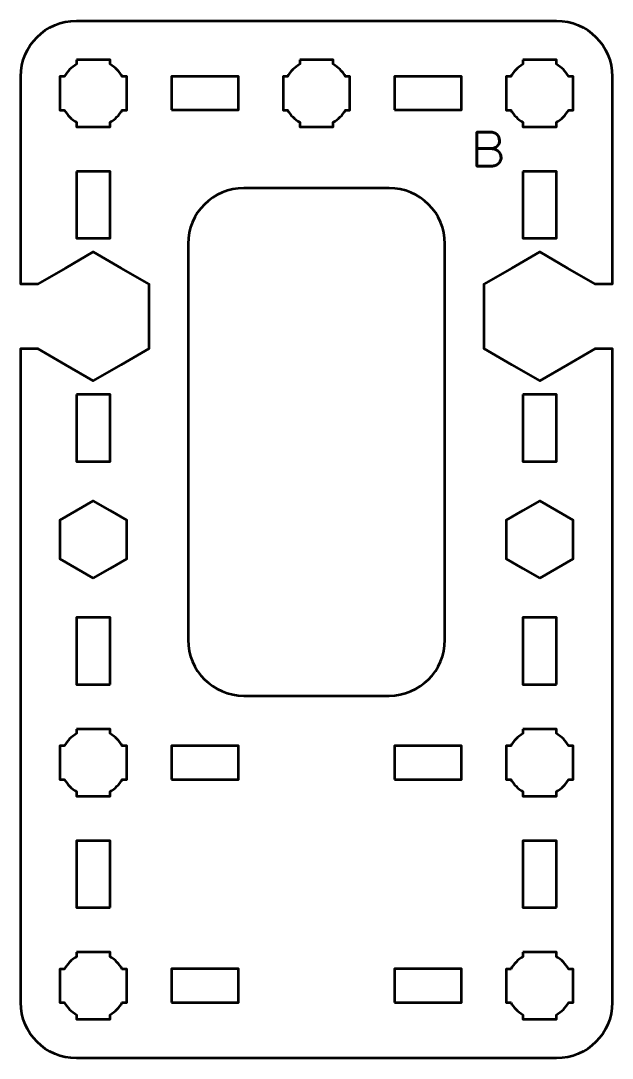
# Model space of a CAD drawing. Header units: centimetres. Extents: x -20.2 to 16.4, y -19.5 to -10.2.
# Drawn here: x -14.15 to -8.85, y -19.5 to -10.2 of the extents above; entities that cross this region are included whole.
import ezdxf

# ---------------------------------------------------------------- set-up
doc = ezdxf.new("R2010")
doc.units = ezdxf.units.CM
doc.header["$MEASUREMENT"] = 0
doc.layers.add('Layer 1', color=7, linetype='Continuous')

msp = doc.modelspace()

# ---------------------------------------------------------------- linework, layer by layer
at = {"layer": 'Layer 1', "lineweight": 53}
for points, knots in [([(-10.99206, -19.5), (-10.99206, -19.5), (-9.35007, -19.5), (-9.35007, -19.5), (-9.35007, -19.5), (-9.07307, -19.5), (-8.84998, -19.2769), (-8.84998, -18.9999), (-8.84998, -18.9999), (-8.84998, -18.9999), (-8.84998, -13.1387), (-8.84998, -13.1387), (-8.84998, -13.1387), (-8.84998, -13.1387), (-9.00003, -13.1387), (-9.00003, -13.1387), (-9.00003, -13.1387), (-9.00003, -13.1387), (-9.25003, -13.28304), (-9.25003, -13.28304), (-9.25003, -13.28304), (-9.25003, -13.28304), (-9.50003, -13.42737), (-9.50003, -13.42737), (-9.50003, -13.42737), (-9.50003, -13.42737), (-9.75003, -13.28304), (-9.75003, -13.28304), (-9.75003, -13.28304), (-9.75003, -13.28304), (-10.00003, -13.1387), (-10.00003, -13.1387), (-10.00003, -13.1387), (-10.00003, -13.1387), (-10.00003, -12.85003), (-10.00003, -12.85003), (-10.00003, -12.85003), (-10.00003, -12.85003), (-10.00003, -12.56136), (-10.00003, -12.56136), (-10.00003, -12.56136), (-10.00003, -12.56136), (-9.75003, -12.41702), (-9.75003, -12.41702), (-9.75003, -12.41702), (-9.75003, -12.41702), (-9.50003, -12.27269), (-9.50003, -12.27269), (-9.50003, -12.27269), (-9.50003, -12.27269), (-9.25003, -12.41702), (-9.25003, -12.41702), (-9.25003, -12.41702), (-9.25003, -12.41702), (-9.00003, -12.56136), (-9.00003, -12.56136), (-9.00003, -12.56136), (-9.00003, -12.56136), (-8.84998, -12.56136), (-8.84998, -12.56136), (-8.84998, -12.56136), (-8.84998, -12.56136), (-8.84998, -10.7001), (-8.84998, -10.7001), (-8.84998, -10.7001), (-8.84998, -10.4231), (-9.07294, -10.2), (-9.35007, -10.2), (-9.35007, -10.2), (-9.35007, -10.2), (-13.64993, -10.2), (-13.64993, -10.2), (-13.64993, -10.2), (-13.92693, -10.2), (-14.15002, -10.4231), (-14.15002, -10.7001), (-14.15002, -10.7001), (-14.15002, -10.7001), (-14.15002, -12.56136), (-14.15002, -12.56136), (-14.15002, -12.56136), (-14.15002, -12.56136), (-14.00003, -12.56136), (-14.00003, -12.56136), (-14.00003, -12.56136), (-14.00003, -12.56136), (-13.75003, -12.41702), (-13.75003, -12.41702), (-13.75003, -12.41702), (-13.75003, -12.41702), (-13.50003, -12.27269), (-13.50003, -12.27269), (-13.50003, -12.27269), (-13.50003, -12.27269), (-13.25003, -12.41702), (-13.25003, -12.41702), (-13.25003, -12.41702), (-13.25003, -12.41702), (-13.00003, -12.56136), (-13.00003, -12.56136), (-13.00003, -12.56136), (-13.00003, -12.56136), (-13.00003, -12.85003), (-13.00003, -12.85003), (-13.00003, -12.85003), (-13.00003, -12.85003), (-13.00003, -13.1387), (-13.00003, -13.1387), (-13.00003, -13.1387), (-13.00003, -13.1387), (-13.25003, -13.28304), (-13.25003, -13.28304), (-13.25003, -13.28304), (-13.25003, -13.28304), (-13.50003, -13.42737), (-13.50003, -13.42737), (-13.50003, -13.42737), (-13.50003, -13.42737), (-13.75003, -13.28304), (-13.75003, -13.28304), (-13.75003, -13.28304), (-13.75003, -13.28304), (-14.00003, -13.1387), (-14.00003, -13.1387), (-14.00003, -13.1387), (-14.00003, -13.1387), (-14.15002, -13.1387), (-14.15002, -13.1387), (-14.15002, -13.1387), (-14.15002, -13.1387), (-14.15002, -18.9999), (-14.15002, -18.9999), (-14.15002, -18.9999), (-14.15002, -19.27685), (-13.92714, -19.49992), (-13.65008, -19.5), (-13.65008, -19.5), (-13.65008, -19.5), (-12.00806, -19.5), (-12.00806, -19.5), (-12.00806, -19.5), (-12.00806, -19.5), (-10.99206, -19.5), (-10.99206, -19.5)], [0, 0, 0, 0, 0.0277778, 0.0277778, 0.0277778, 0.0277778, 0.0555556, 0.0555556, 0.0555556, 0.0555556, 0.0833333, 0.0833333, 0.0833333, 0.0833333, 0.1111111, 0.1111111, 0.1111111, 0.1111111, 0.1388889, 0.1388889, 0.1388889, 0.1388889, 0.1666667, 0.1666667, 0.1666667, 0.1666667, 0.1944444, 0.1944444, 0.1944444, 0.1944444, 0.2222222, 0.2222222, 0.2222222, 0.2222222, 0.25, 0.25, 0.25, 0.25, 0.2777778, 0.2777778, 0.2777778, 0.2777778, 0.3055556, 0.3055556, 0.3055556, 0.3055556, 0.3333333, 0.3333333, 0.3333333, 0.3333333, 0.3611111, 0.3611111, 0.3611111, 0.3611111, 0.3888889, 0.3888889, 0.3888889, 0.3888889, 0.4166667, 0.4166667, 0.4166667, 0.4166667, 0.4444444, 0.4444444, 0.4444444, 0.4444444, 0.4722222, 0.4722222, 0.4722222, 0.4722222, 0.5, 0.5, 0.5, 0.5, 0.5277778, 0.5277778, 0.5277778, 0.5277778, 0.5555556, 0.5555556, 0.5555556, 0.5555556, 0.5833333, 0.5833333, 0.5833333, 0.5833333, 0.6111111, 0.6111111, 0.6111111, 0.6111111, 0.6388889, 0.6388889, 0.6388889, 0.6388889, 0.6666667, 0.6666667, 0.6666667, 0.6666667, 0.6944444, 0.6944444, 0.6944444, 0.6944444, 0.7222222, 0.7222222, 0.7222222, 0.7222222, 0.75, 0.75, 0.75, 0.75, 0.7777778, 0.7777778, 0.7777778, 0.7777778, 0.8055556, 0.8055556, 0.8055556, 0.8055556, 0.8333333, 0.8333333, 0.8333333, 0.8333333, 0.8611111, 0.8611111, 0.8611111, 0.8611111, 0.8888889, 0.8888889, 0.8888889, 0.8888889, 0.9166667, 0.9166667, 0.9166667, 0.9166667, 0.9444444, 0.9444444, 0.9444444, 0.9444444, 0.9722222, 0.9722222, 0.9722222, 0.9722222, 1, 1, 1, 1]), ([(-13.65007, -10.55005), (-13.65007, -10.55005), (-13.50155, -10.55005), (-13.50155, -10.55005), (-13.50155, -10.55005), (-13.50155, -10.55005), (-13.5, -10.55003), (-13.5, -10.55003), (-13.5, -10.55003), (-13.5, -10.55003), (-13.49845, -10.55005), (-13.49845, -10.55005), (-13.49845, -10.55005), (-13.49845, -10.55005), (-13.35007, -10.55005), (-13.35007, -10.55005), (-13.35007, -10.55005), (-13.35007, -10.55005), (-13.35007, -10.59014), (-13.35007, -10.59014), (-13.35007, -10.59014), (-13.3045, -10.61649), (-13.26652, -10.65449), (-13.24016, -10.70004), (-13.24016, -10.70004), (-13.24016, -10.70004), (-13.20007, -10.70004), (-13.20007, -10.70004), (-13.20007, -10.70004), (-13.20007, -10.70004), (-13.20007, -10.84409), (-13.20007, -10.84409), (-13.20007, -10.84409), (-13.20007, -10.84409), (-13.20001, -10.85003), (-13.20001, -10.85003), (-13.20001, -10.85003), (-13.20001, -10.85003), (-13.20007, -10.85597), (-13.20007, -10.85597), (-13.20007, -10.85597), (-13.20007, -10.85597), (-13.20007, -11.00004), (-13.20007, -11.00004), (-13.20007, -11.00004), (-13.20007, -11.00004), (-13.24014, -11.00004), (-13.24014, -11.00004), (-13.24014, -11.00004), (-13.2665, -11.04561), (-13.30449, -11.0836), (-13.35007, -11.10994), (-13.35007, -11.10994), (-13.35007, -11.10994), (-13.35007, -11.15004), (-13.35007, -11.15004), (-13.35007, -11.15004), (-13.35007, -11.15004), (-13.65007, -11.15004), (-13.65007, -11.15004), (-13.65007, -11.15004), (-13.65007, -11.15004), (-13.65007, -11.10985), (-13.65007, -11.10985), (-13.65007, -11.10985), (-13.69557, -11.08351), (-13.73351, -11.04555), (-13.75985, -11.00004), (-13.75985, -11.00004), (-13.75985, -11.00004), (-13.80006, -11.00004), (-13.80006, -11.00004), (-13.80006, -11.00004), (-13.80006, -11.00004), (-13.80006, -10.70004), (-13.80006, -10.70004), (-13.80006, -10.70004), (-13.80006, -10.70004), (-13.75983, -10.70004), (-13.75983, -10.70004), (-13.75983, -10.70004), (-13.73349, -10.65454), (-13.69556, -10.61658), (-13.65007, -10.59024), (-13.65007, -10.59024), (-13.65007, -10.59024), (-13.65007, -10.55005), (-13.65007, -10.55005)], [0, 0, 0, 0, 0.0454545, 0.0454545, 0.0454545, 0.0454545, 0.0909091, 0.0909091, 0.0909091, 0.0909091, 0.1363636, 0.1363636, 0.1363636, 0.1363636, 0.1818182, 0.1818182, 0.1818182, 0.1818182, 0.2272727, 0.2272727, 0.2272727, 0.2272727, 0.2727273, 0.2727273, 0.2727273, 0.2727273, 0.3181818, 0.3181818, 0.3181818, 0.3181818, 0.3636364, 0.3636364, 0.3636364, 0.3636364, 0.4090909, 0.4090909, 0.4090909, 0.4090909, 0.4545455, 0.4545455, 0.4545455, 0.4545455, 0.5, 0.5, 0.5, 0.5, 0.5454545, 0.5454545, 0.5454545, 0.5454545, 0.5909091, 0.5909091, 0.5909091, 0.5909091, 0.6363636, 0.6363636, 0.6363636, 0.6363636, 0.6818182, 0.6818182, 0.6818182, 0.6818182, 0.7272727, 0.7272727, 0.7272727, 0.7272727, 0.7727273, 0.7727273, 0.7727273, 0.7727273, 0.8181818, 0.8181818, 0.8181818, 0.8181818, 0.8636364, 0.8636364, 0.8636364, 0.8636364, 0.9090909, 0.9090909, 0.9090909, 0.9090909, 0.9545455, 0.9545455, 0.9545455, 0.9545455, 1, 1, 1, 1]), ([(-11.65007, -10.55005), (-11.65007, -10.55005), (-11.50155, -10.55005), (-11.50155, -10.55005), (-11.50155, -10.55005), (-11.50155, -10.55005), (-11.5, -10.55003), (-11.5, -10.55003), (-11.5, -10.55003), (-11.5, -10.55003), (-11.49845, -10.55005), (-11.49845, -10.55005), (-11.49845, -10.55005), (-11.49845, -10.55005), (-11.35007, -10.55005), (-11.35007, -10.55005), (-11.35007, -10.55005), (-11.35007, -10.55005), (-11.35007, -10.59014), (-11.35007, -10.59014), (-11.35007, -10.59014), (-11.3045, -10.61649), (-11.26652, -10.65449), (-11.24016, -10.70004), (-11.24016, -10.70004), (-11.24016, -10.70004), (-11.20007, -10.70004), (-11.20007, -10.70004), (-11.20007, -10.70004), (-11.20007, -10.70004), (-11.20007, -10.84409), (-11.20007, -10.84409), (-11.20007, -10.84409), (-11.20007, -10.84409), (-11.20001, -10.85003), (-11.20001, -10.85003), (-11.20001, -10.85003), (-11.20001, -10.85003), (-11.20007, -10.85597), (-11.20007, -10.85597), (-11.20007, -10.85597), (-11.20007, -10.85597), (-11.20007, -11.00004), (-11.20007, -11.00004), (-11.20007, -11.00004), (-11.20007, -11.00004), (-11.24014, -11.00004), (-11.24014, -11.00004), (-11.24014, -11.00004), (-11.2665, -11.04561), (-11.30449, -11.0836), (-11.35007, -11.10994), (-11.35007, -11.10994), (-11.35007, -11.10994), (-11.35007, -11.15004), (-11.35007, -11.15004), (-11.35007, -11.15004), (-11.35007, -11.15004), (-11.65007, -11.15004), (-11.65007, -11.15004), (-11.65007, -11.15004), (-11.65007, -11.15004), (-11.65007, -11.10985), (-11.65007, -11.10985), (-11.65007, -11.10985), (-11.69557, -11.08351), (-11.73351, -11.04555), (-11.75985, -11.00004), (-11.75985, -11.00004), (-11.75985, -11.00004), (-11.80006, -11.00004), (-11.80006, -11.00004), (-11.80006, -11.00004), (-11.80006, -11.00004), (-11.80006, -10.70004), (-11.80006, -10.70004), (-11.80006, -10.70004), (-11.80006, -10.70004), (-11.75983, -10.70004), (-11.75983, -10.70004), (-11.75983, -10.70004), (-11.73349, -10.65454), (-11.69556, -10.61658), (-11.65007, -10.59024), (-11.65007, -10.59024), (-11.65007, -10.59024), (-11.65007, -10.55005), (-11.65007, -10.55005)], [0, 0, 0, 0, 0.0454545, 0.0454545, 0.0454545, 0.0454545, 0.0909091, 0.0909091, 0.0909091, 0.0909091, 0.1363636, 0.1363636, 0.1363636, 0.1363636, 0.1818182, 0.1818182, 0.1818182, 0.1818182, 0.2272727, 0.2272727, 0.2272727, 0.2272727, 0.2727273, 0.2727273, 0.2727273, 0.2727273, 0.3181818, 0.3181818, 0.3181818, 0.3181818, 0.3636364, 0.3636364, 0.3636364, 0.3636364, 0.4090909, 0.4090909, 0.4090909, 0.4090909, 0.4545455, 0.4545455, 0.4545455, 0.4545455, 0.5, 0.5, 0.5, 0.5, 0.5454545, 0.5454545, 0.5454545, 0.5454545, 0.5909091, 0.5909091, 0.5909091, 0.5909091, 0.6363636, 0.6363636, 0.6363636, 0.6363636, 0.6818182, 0.6818182, 0.6818182, 0.6818182, 0.7272727, 0.7272727, 0.7272727, 0.7272727, 0.7727273, 0.7727273, 0.7727273, 0.7727273, 0.8181818, 0.8181818, 0.8181818, 0.8181818, 0.8636364, 0.8636364, 0.8636364, 0.8636364, 0.9090909, 0.9090909, 0.9090909, 0.9090909, 0.9545455, 0.9545455, 0.9545455, 0.9545455, 1, 1, 1, 1]), ([(-9.65007, -10.55005), (-9.65007, -10.55005), (-9.50155, -10.55005), (-9.50155, -10.55005), (-9.50155, -10.55005), (-9.50155, -10.55005), (-9.5, -10.55003), (-9.5, -10.55003), (-9.5, -10.55003), (-9.5, -10.55003), (-9.49845, -10.55005), (-9.49845, -10.55005), (-9.49845, -10.55005), (-9.49845, -10.55005), (-9.35007, -10.55005), (-9.35007, -10.55005), (-9.35007, -10.55005), (-9.35007, -10.55005), (-9.35007, -10.59014), (-9.35007, -10.59014), (-9.35007, -10.59014), (-9.3045, -10.61649), (-9.26652, -10.65449), (-9.24016, -10.70004), (-9.24016, -10.70004), (-9.24016, -10.70004), (-9.20007, -10.70004), (-9.20007, -10.70004), (-9.20007, -10.70004), (-9.20007, -10.70004), (-9.20007, -10.84409), (-9.20007, -10.84409), (-9.20007, -10.84409), (-9.20007, -10.84409), (-9.20001, -10.85003), (-9.20001, -10.85003), (-9.20001, -10.85003), (-9.20001, -10.85003), (-9.20007, -10.85597), (-9.20007, -10.85597), (-9.20007, -10.85597), (-9.20007, -10.85597), (-9.20007, -11.00004), (-9.20007, -11.00004), (-9.20007, -11.00004), (-9.20007, -11.00004), (-9.24014, -11.00004), (-9.24014, -11.00004), (-9.24014, -11.00004), (-9.2665, -11.04561), (-9.30449, -11.0836), (-9.35007, -11.10994), (-9.35007, -11.10994), (-9.35007, -11.10994), (-9.35007, -11.15004), (-9.35007, -11.15004), (-9.35007, -11.15004), (-9.35007, -11.15004), (-9.65007, -11.15004), (-9.65007, -11.15004), (-9.65007, -11.15004), (-9.65007, -11.15004), (-9.65007, -11.10985), (-9.65007, -11.10985), (-9.65007, -11.10985), (-9.69557, -11.08351), (-9.73351, -11.04555), (-9.75985, -11.00004), (-9.75985, -11.00004), (-9.75985, -11.00004), (-9.80006, -11.00004), (-9.80006, -11.00004), (-9.80006, -11.00004), (-9.80006, -11.00004), (-9.80006, -10.70004), (-9.80006, -10.70004), (-9.80006, -10.70004), (-9.80006, -10.70004), (-9.75983, -10.70004), (-9.75983, -10.70004), (-9.75983, -10.70004), (-9.73349, -10.65454), (-9.69556, -10.61658), (-9.65007, -10.59024), (-9.65007, -10.59024), (-9.65007, -10.59024), (-9.65007, -10.55005), (-9.65007, -10.55005)], [0, 0, 0, 0, 0.0454545, 0.0454545, 0.0454545, 0.0454545, 0.0909091, 0.0909091, 0.0909091, 0.0909091, 0.1363636, 0.1363636, 0.1363636, 0.1363636, 0.1818182, 0.1818182, 0.1818182, 0.1818182, 0.2272727, 0.2272727, 0.2272727, 0.2272727, 0.2727273, 0.2727273, 0.2727273, 0.2727273, 0.3181818, 0.3181818, 0.3181818, 0.3181818, 0.3636364, 0.3636364, 0.3636364, 0.3636364, 0.4090909, 0.4090909, 0.4090909, 0.4090909, 0.4545455, 0.4545455, 0.4545455, 0.4545455, 0.5, 0.5, 0.5, 0.5, 0.5454545, 0.5454545, 0.5454545, 0.5454545, 0.5909091, 0.5909091, 0.5909091, 0.5909091, 0.6363636, 0.6363636, 0.6363636, 0.6363636, 0.6818182, 0.6818182, 0.6818182, 0.6818182, 0.7272727, 0.7272727, 0.7272727, 0.7272727, 0.7727273, 0.7727273, 0.7727273, 0.7727273, 0.8181818, 0.8181818, 0.8181818, 0.8181818, 0.8636364, 0.8636364, 0.8636364, 0.8636364, 0.9090909, 0.9090909, 0.9090909, 0.9090909, 0.9545455, 0.9545455, 0.9545455, 0.9545455, 1, 1, 1, 1]), ([(-12.80007, -10.99995), (-12.80007, -10.99995), (-12.80007, -10.69994), (-12.80007, -10.69994), (-12.80007, -10.69994), (-12.80007, -10.69994), (-12.20008, -10.69994), (-12.20008, -10.69994), (-12.20008, -10.69994), (-12.20008, -10.69994), (-12.20008, -10.99995), (-12.20008, -10.99995), (-12.20008, -10.99995), (-12.20008, -10.99995), (-12.80007, -10.99995), (-12.80007, -10.99995)], [0, 0, 0, 0, 0.25, 0.25, 0.25, 0.25, 0.5, 0.5, 0.5, 0.5, 0.75, 0.75, 0.75, 0.75, 1, 1, 1, 1]), ([(-10.80007, -10.99995), (-10.80007, -10.99995), (-10.80007, -10.69994), (-10.80007, -10.69994), (-10.80007, -10.69994), (-10.80007, -10.69994), (-10.20008, -10.69994), (-10.20008, -10.69994), (-10.20008, -10.69994), (-10.20008, -10.69994), (-10.20008, -10.99995), (-10.20008, -10.99995), (-10.20008, -10.99995), (-10.20008, -10.99995), (-10.80007, -10.99995), (-10.80007, -10.99995)], [0, 0, 0, 0, 0.25, 0.25, 0.25, 0.25, 0.5, 0.5, 0.5, 0.5, 0.75, 0.75, 0.75, 0.75, 1, 1, 1, 1]), ([(-13.64993, -11.55005), (-13.64993, -11.55005), (-13.34992, -11.55005), (-13.34992, -11.55005), (-13.34992, -11.55005), (-13.34992, -11.55005), (-13.34992, -12.15004), (-13.34992, -12.15004), (-13.34992, -12.15004), (-13.34992, -12.15004), (-13.64993, -12.15004), (-13.64993, -12.15004), (-13.64993, -12.15004), (-13.64993, -12.15004), (-13.64993, -11.55005), (-13.64993, -11.55005)], [0, 0, 0, 0, 0.25, 0.25, 0.25, 0.25, 0.5, 0.5, 0.5, 0.5, 0.75, 0.75, 0.75, 0.75, 1, 1, 1, 1]), ([(-9.65007, -11.55005), (-9.65007, -11.55005), (-9.35007, -11.55005), (-9.35007, -11.55005), (-9.35007, -11.55005), (-9.35007, -11.55005), (-9.35007, -12.15004), (-9.35007, -12.15004), (-9.35007, -12.15004), (-9.35007, -12.15004), (-9.65007, -12.15004), (-9.65007, -12.15004), (-9.65007, -12.15004), (-9.65007, -12.15004), (-9.65007, -11.55005), (-9.65007, -11.55005)], [0, 0, 0, 0, 0.25, 0.25, 0.25, 0.25, 0.5, 0.5, 0.5, 0.5, 0.75, 0.75, 0.75, 0.75, 1, 1, 1, 1]), ([(-11.90806, -16.24998), (-11.90806, -16.24998), (-12.15008, -16.25), (-12.15008, -16.25), (-12.15008, -16.25), (-12.42714, -16.24992), (-12.65002, -16.02685), (-12.65002, -15.7499), (-12.65002, -15.7499), (-12.65002, -12.98331), (-12.65002, -14.96669), (-12.65002, -12.2001), (-12.65002, -12.2001), (-12.65002, -11.9231), (-12.42693, -11.7), (-12.14993, -11.7), (-12.14993, -11.7), (-12.14993, -11.7), (-10.85007, -11.7), (-10.85007, -11.7), (-10.85007, -11.7), (-10.57294, -11.7), (-10.34998, -11.9231), (-10.34998, -12.2001), (-10.34998, -12.2001), (-10.34998, -14.96669), (-10.34998, -12.98331), (-10.34998, -15.7499), (-10.34998, -15.7499), (-10.34998, -16.0269), (-10.57307, -16.25), (-10.85007, -16.25), (-10.85007, -16.25), (-10.85007, -16.25), (-11.90806, -16.24998), (-11.90806, -16.24998)], [0, 0, 0, 0, 0.1111111, 0.1111111, 0.1111111, 0.1111111, 0.2222222, 0.2222222, 0.2222222, 0.2222222, 0.3333333, 0.3333333, 0.3333333, 0.3333333, 0.4444444, 0.4444444, 0.4444444, 0.4444444, 0.5555556, 0.5555556, 0.5555556, 0.5555556, 0.6666667, 0.6666667, 0.6666667, 0.6666667, 0.7777778, 0.7777778, 0.7777778, 0.7777778, 0.8888889, 0.8888889, 0.8888889, 0.8888889, 1, 1, 1, 1]), ([(-13.65007, -13.55005), (-13.65007, -13.55005), (-13.35007, -13.55005), (-13.35007, -13.55005), (-13.35007, -13.55005), (-13.35007, -13.55005), (-13.35007, -14.15004), (-13.35007, -14.15004), (-13.35007, -14.15004), (-13.35007, -14.15004), (-13.65007, -14.15004), (-13.65007, -14.15004), (-13.65007, -14.15004), (-13.65007, -14.15004), (-13.65007, -13.55005), (-13.65007, -13.55005)], [0, 0, 0, 0, 0.25, 0.25, 0.25, 0.25, 0.5, 0.5, 0.5, 0.5, 0.75, 0.75, 0.75, 0.75, 1, 1, 1, 1]), ([(-9.65007, -13.55005), (-9.65007, -13.55005), (-9.35007, -13.55005), (-9.35007, -13.55005), (-9.35007, -13.55005), (-9.35007, -13.55005), (-9.35007, -14.15004), (-9.35007, -14.15004), (-9.35007, -14.15004), (-9.35007, -14.15004), (-9.65007, -14.15004), (-9.65007, -14.15004), (-9.65007, -14.15004), (-9.65007, -14.15004), (-9.65007, -13.55005), (-9.65007, -13.55005)], [0, 0, 0, 0, 0.25, 0.25, 0.25, 0.25, 0.5, 0.5, 0.5, 0.5, 0.75, 0.75, 0.75, 0.75, 1, 1, 1, 1]), ([(-13.50004, -15.19646), (-13.50004, -15.19646), (-13.65004, -15.10985), (-13.65004, -15.10985), (-13.65004, -15.10985), (-13.65004, -15.10985), (-13.80004, -15.02325), (-13.80004, -15.02325), (-13.80004, -15.02325), (-13.80004, -15.02325), (-13.80004, -14.85004), (-13.80004, -14.85004), (-13.80004, -14.85004), (-13.80004, -14.85004), (-13.80004, -14.67683), (-13.80004, -14.67683), (-13.80004, -14.67683), (-13.80004, -14.67683), (-13.65004, -14.59023), (-13.65004, -14.59023), (-13.65004, -14.59023), (-13.65004, -14.59023), (-13.50004, -14.50362), (-13.50004, -14.50362), (-13.50004, -14.50362), (-13.50004, -14.50362), (-13.35004, -14.59023), (-13.35004, -14.59023), (-13.35004, -14.59023), (-13.35004, -14.59023), (-13.20004, -14.67683), (-13.20004, -14.67683), (-13.20004, -14.67683), (-13.20004, -14.67683), (-13.20004, -14.85004), (-13.20004, -14.85004), (-13.20004, -14.85004), (-13.20004, -14.85004), (-13.20004, -15.02325), (-13.20004, -15.02325), (-13.20004, -15.02325), (-13.20004, -15.02325), (-13.35004, -15.10985), (-13.35004, -15.10985), (-13.35004, -15.10985), (-13.35004, -15.10985), (-13.50004, -15.19646), (-13.50004, -15.19646)], [0, 0, 0, 0, 0.0833333, 0.0833333, 0.0833333, 0.0833333, 0.1666667, 0.1666667, 0.1666667, 0.1666667, 0.25, 0.25, 0.25, 0.25, 0.3333333, 0.3333333, 0.3333333, 0.3333333, 0.4166667, 0.4166667, 0.4166667, 0.4166667, 0.5, 0.5, 0.5, 0.5, 0.5833333, 0.5833333, 0.5833333, 0.5833333, 0.6666667, 0.6666667, 0.6666667, 0.6666667, 0.75, 0.75, 0.75, 0.75, 0.8333333, 0.8333333, 0.8333333, 0.8333333, 0.9166667, 0.9166667, 0.9166667, 0.9166667, 1, 1, 1, 1]), ([(-9.50004, -15.19646), (-9.50004, -15.19646), (-9.65004, -15.10985), (-9.65004, -15.10985), (-9.65004, -15.10985), (-9.65004, -15.10985), (-9.80004, -15.02325), (-9.80004, -15.02325), (-9.80004, -15.02325), (-9.80004, -15.02325), (-9.80004, -14.85004), (-9.80004, -14.85004), (-9.80004, -14.85004), (-9.80004, -14.85004), (-9.80004, -14.67683), (-9.80004, -14.67683), (-9.80004, -14.67683), (-9.80004, -14.67683), (-9.65004, -14.59023), (-9.65004, -14.59023), (-9.65004, -14.59023), (-9.65004, -14.59023), (-9.50004, -14.50362), (-9.50004, -14.50362), (-9.50004, -14.50362), (-9.50004, -14.50362), (-9.35004, -14.59023), (-9.35004, -14.59023), (-9.35004, -14.59023), (-9.35004, -14.59023), (-9.20004, -14.67683), (-9.20004, -14.67683), (-9.20004, -14.67683), (-9.20004, -14.67683), (-9.20004, -14.85004), (-9.20004, -14.85004), (-9.20004, -14.85004), (-9.20004, -14.85004), (-9.20004, -15.02325), (-9.20004, -15.02325), (-9.20004, -15.02325), (-9.20004, -15.02325), (-9.35004, -15.10985), (-9.35004, -15.10985), (-9.35004, -15.10985), (-9.35004, -15.10985), (-9.50004, -15.19646), (-9.50004, -15.19646)], [0, 0, 0, 0, 0.0833333, 0.0833333, 0.0833333, 0.0833333, 0.1666667, 0.1666667, 0.1666667, 0.1666667, 0.25, 0.25, 0.25, 0.25, 0.3333333, 0.3333333, 0.3333333, 0.3333333, 0.4166667, 0.4166667, 0.4166667, 0.4166667, 0.5, 0.5, 0.5, 0.5, 0.5833333, 0.5833333, 0.5833333, 0.5833333, 0.6666667, 0.6666667, 0.6666667, 0.6666667, 0.75, 0.75, 0.75, 0.75, 0.8333333, 0.8333333, 0.8333333, 0.8333333, 0.9166667, 0.9166667, 0.9166667, 0.9166667, 1, 1, 1, 1]), ([(-13.35007, -16.14995), (-13.35007, -16.14995), (-13.65008, -16.14995), (-13.65008, -16.14995), (-13.65008, -16.14995), (-13.65008, -16.14995), (-13.65008, -15.54996), (-13.65008, -15.54996), (-13.65008, -15.54996), (-13.65008, -15.54996), (-13.35007, -15.54996), (-13.35007, -15.54996), (-13.35007, -15.54996), (-13.35007, -15.54996), (-13.35007, -16.14995), (-13.35007, -16.14995)], [0, 0, 0, 0, 0.25, 0.25, 0.25, 0.25, 0.5, 0.5, 0.5, 0.5, 0.75, 0.75, 0.75, 0.75, 1, 1, 1, 1]), ([(-9.35007, -16.14995), (-9.35007, -16.14995), (-9.65008, -16.14995), (-9.65008, -16.14995), (-9.65008, -16.14995), (-9.65008, -16.14995), (-9.65008, -15.54996), (-9.65008, -15.54996), (-9.65008, -15.54996), (-9.65008, -15.54996), (-9.35007, -15.54996), (-9.35007, -15.54996), (-9.35007, -15.54996), (-9.35007, -15.54996), (-9.35007, -16.14995), (-9.35007, -16.14995)], [0, 0, 0, 0, 0.25, 0.25, 0.25, 0.25, 0.5, 0.5, 0.5, 0.5, 0.75, 0.75, 0.75, 0.75, 1, 1, 1, 1]), ([(-13.65007, -16.55005), (-13.65007, -16.55005), (-13.50155, -16.55005), (-13.50155, -16.55005), (-13.50155, -16.55005), (-13.50155, -16.55005), (-13.5, -16.55003), (-13.5, -16.55003), (-13.5, -16.55003), (-13.5, -16.55003), (-13.49845, -16.55005), (-13.49845, -16.55005), (-13.49845, -16.55005), (-13.49845, -16.55005), (-13.35007, -16.55005), (-13.35007, -16.55005), (-13.35007, -16.55005), (-13.35007, -16.55005), (-13.35007, -16.59014), (-13.35007, -16.59014), (-13.35007, -16.59014), (-13.3045, -16.61649), (-13.26652, -16.65449), (-13.24016, -16.70004), (-13.24016, -16.70004), (-13.24016, -16.70004), (-13.20007, -16.70004), (-13.20007, -16.70004), (-13.20007, -16.70004), (-13.20007, -16.70004), (-13.20007, -16.84409), (-13.20007, -16.84409), (-13.20007, -16.84409), (-13.20007, -16.84409), (-13.20001, -16.85003), (-13.20001, -16.85003), (-13.20001, -16.85003), (-13.20001, -16.85003), (-13.20007, -16.85597), (-13.20007, -16.85597), (-13.20007, -16.85597), (-13.20007, -16.85597), (-13.20007, -17.00004), (-13.20007, -17.00004), (-13.20007, -17.00004), (-13.20007, -17.00004), (-13.24014, -17.00004), (-13.24014, -17.00004), (-13.24014, -17.00004), (-13.2665, -17.04561), (-13.30449, -17.0836), (-13.35007, -17.10994), (-13.35007, -17.10994), (-13.35007, -17.10994), (-13.35007, -17.15004), (-13.35007, -17.15004), (-13.35007, -17.15004), (-13.35007, -17.15004), (-13.65007, -17.15004), (-13.65007, -17.15004), (-13.65007, -17.15004), (-13.65007, -17.15004), (-13.65007, -17.10985), (-13.65007, -17.10985), (-13.65007, -17.10985), (-13.69557, -17.08351), (-13.73351, -17.04555), (-13.75985, -17.00004), (-13.75985, -17.00004), (-13.75985, -17.00004), (-13.80006, -17.00004), (-13.80006, -17.00004), (-13.80006, -17.00004), (-13.80006, -17.00004), (-13.80006, -16.70004), (-13.80006, -16.70004), (-13.80006, -16.70004), (-13.80006, -16.70004), (-13.75983, -16.70004), (-13.75983, -16.70004), (-13.75983, -16.70004), (-13.73349, -16.65454), (-13.69556, -16.61658), (-13.65007, -16.59024), (-13.65007, -16.59024), (-13.65007, -16.59024), (-13.65007, -16.55005), (-13.65007, -16.55005)], [0, 0, 0, 0, 0.0454545, 0.0454545, 0.0454545, 0.0454545, 0.0909091, 0.0909091, 0.0909091, 0.0909091, 0.1363636, 0.1363636, 0.1363636, 0.1363636, 0.1818182, 0.1818182, 0.1818182, 0.1818182, 0.2272727, 0.2272727, 0.2272727, 0.2272727, 0.2727273, 0.2727273, 0.2727273, 0.2727273, 0.3181818, 0.3181818, 0.3181818, 0.3181818, 0.3636364, 0.3636364, 0.3636364, 0.3636364, 0.4090909, 0.4090909, 0.4090909, 0.4090909, 0.4545455, 0.4545455, 0.4545455, 0.4545455, 0.5, 0.5, 0.5, 0.5, 0.5454545, 0.5454545, 0.5454545, 0.5454545, 0.5909091, 0.5909091, 0.5909091, 0.5909091, 0.6363636, 0.6363636, 0.6363636, 0.6363636, 0.6818182, 0.6818182, 0.6818182, 0.6818182, 0.7272727, 0.7272727, 0.7272727, 0.7272727, 0.7727273, 0.7727273, 0.7727273, 0.7727273, 0.8181818, 0.8181818, 0.8181818, 0.8181818, 0.8636364, 0.8636364, 0.8636364, 0.8636364, 0.9090909, 0.9090909, 0.9090909, 0.9090909, 0.9545455, 0.9545455, 0.9545455, 0.9545455, 1, 1, 1, 1]), ([(-9.65007, -16.55005), (-9.65007, -16.55005), (-9.50155, -16.55005), (-9.50155, -16.55005), (-9.50155, -16.55005), (-9.50155, -16.55005), (-9.5, -16.55003), (-9.5, -16.55003), (-9.5, -16.55003), (-9.5, -16.55003), (-9.49845, -16.55005), (-9.49845, -16.55005), (-9.49845, -16.55005), (-9.49845, -16.55005), (-9.35007, -16.55005), (-9.35007, -16.55005), (-9.35007, -16.55005), (-9.35007, -16.55005), (-9.35007, -16.59014), (-9.35007, -16.59014), (-9.35007, -16.59014), (-9.3045, -16.61649), (-9.26652, -16.65449), (-9.24016, -16.70004), (-9.24016, -16.70004), (-9.24016, -16.70004), (-9.20007, -16.70004), (-9.20007, -16.70004), (-9.20007, -16.70004), (-9.20007, -16.70004), (-9.20007, -16.84409), (-9.20007, -16.84409), (-9.20007, -16.84409), (-9.20007, -16.84409), (-9.20001, -16.85003), (-9.20001, -16.85003), (-9.20001, -16.85003), (-9.20001, -16.85003), (-9.20007, -16.85597), (-9.20007, -16.85597), (-9.20007, -16.85597), (-9.20007, -16.85597), (-9.20007, -17.00004), (-9.20007, -17.00004), (-9.20007, -17.00004), (-9.20007, -17.00004), (-9.24014, -17.00004), (-9.24014, -17.00004), (-9.24014, -17.00004), (-9.2665, -17.04561), (-9.30449, -17.0836), (-9.35007, -17.10994), (-9.35007, -17.10994), (-9.35007, -17.10994), (-9.35007, -17.15004), (-9.35007, -17.15004), (-9.35007, -17.15004), (-9.35007, -17.15004), (-9.65007, -17.15004), (-9.65007, -17.15004), (-9.65007, -17.15004), (-9.65007, -17.15004), (-9.65007, -17.10985), (-9.65007, -17.10985), (-9.65007, -17.10985), (-9.69557, -17.08351), (-9.73351, -17.04555), (-9.75985, -17.00004), (-9.75985, -17.00004), (-9.75985, -17.00004), (-9.80006, -17.00004), (-9.80006, -17.00004), (-9.80006, -17.00004), (-9.80006, -17.00004), (-9.80006, -16.70004), (-9.80006, -16.70004), (-9.80006, -16.70004), (-9.80006, -16.70004), (-9.75983, -16.70004), (-9.75983, -16.70004), (-9.75983, -16.70004), (-9.73349, -16.65454), (-9.69556, -16.61658), (-9.65007, -16.59024), (-9.65007, -16.59024), (-9.65007, -16.59024), (-9.65007, -16.55005), (-9.65007, -16.55005)], [0, 0, 0, 0, 0.0454545, 0.0454545, 0.0454545, 0.0454545, 0.0909091, 0.0909091, 0.0909091, 0.0909091, 0.1363636, 0.1363636, 0.1363636, 0.1363636, 0.1818182, 0.1818182, 0.1818182, 0.1818182, 0.2272727, 0.2272727, 0.2272727, 0.2272727, 0.2727273, 0.2727273, 0.2727273, 0.2727273, 0.3181818, 0.3181818, 0.3181818, 0.3181818, 0.3636364, 0.3636364, 0.3636364, 0.3636364, 0.4090909, 0.4090909, 0.4090909, 0.4090909, 0.4545455, 0.4545455, 0.4545455, 0.4545455, 0.5, 0.5, 0.5, 0.5, 0.5454545, 0.5454545, 0.5454545, 0.5454545, 0.5909091, 0.5909091, 0.5909091, 0.5909091, 0.6363636, 0.6363636, 0.6363636, 0.6363636, 0.6818182, 0.6818182, 0.6818182, 0.6818182, 0.7272727, 0.7272727, 0.7272727, 0.7272727, 0.7727273, 0.7727273, 0.7727273, 0.7727273, 0.8181818, 0.8181818, 0.8181818, 0.8181818, 0.8636364, 0.8636364, 0.8636364, 0.8636364, 0.9090909, 0.9090909, 0.9090909, 0.9090909, 0.9545455, 0.9545455, 0.9545455, 0.9545455, 1, 1, 1, 1]), ([(-12.80007, -16.99995), (-12.80007, -16.99995), (-12.80007, -16.69994), (-12.80007, -16.69994), (-12.80007, -16.69994), (-12.80007, -16.69994), (-12.20008, -16.69994), (-12.20008, -16.69994), (-12.20008, -16.69994), (-12.20008, -16.69994), (-12.20008, -16.99995), (-12.20008, -16.99995), (-12.20008, -16.99995), (-12.20008, -16.99995), (-12.80007, -16.99995), (-12.80007, -16.99995)], [0, 0, 0, 0, 0.25, 0.25, 0.25, 0.25, 0.5, 0.5, 0.5, 0.5, 0.75, 0.75, 0.75, 0.75, 1, 1, 1, 1]), ([(-10.80007, -16.99995), (-10.80007, -16.99995), (-10.80007, -16.69994), (-10.80007, -16.69994), (-10.80007, -16.69994), (-10.80007, -16.69994), (-10.20008, -16.69994), (-10.20008, -16.69994), (-10.20008, -16.69994), (-10.20008, -16.69994), (-10.20008, -16.99995), (-10.20008, -16.99995), (-10.20008, -16.99995), (-10.20008, -16.99995), (-10.80007, -16.99995), (-10.80007, -16.99995)], [0, 0, 0, 0, 0.25, 0.25, 0.25, 0.25, 0.5, 0.5, 0.5, 0.5, 0.75, 0.75, 0.75, 0.75, 1, 1, 1, 1]), ([(-13.35007, -18.14995), (-13.35007, -18.14995), (-13.65008, -18.14995), (-13.65008, -18.14995), (-13.65008, -18.14995), (-13.65008, -18.14995), (-13.65008, -17.54996), (-13.65008, -17.54996), (-13.65008, -17.54996), (-13.65008, -17.54996), (-13.35007, -17.54996), (-13.35007, -17.54996), (-13.35007, -17.54996), (-13.35007, -17.54996), (-13.35007, -18.14995), (-13.35007, -18.14995)], [0, 0, 0, 0, 0.25, 0.25, 0.25, 0.25, 0.5, 0.5, 0.5, 0.5, 0.75, 0.75, 0.75, 0.75, 1, 1, 1, 1]), ([(-9.35007, -18.14995), (-9.35007, -18.14995), (-9.65008, -18.14995), (-9.65008, -18.14995), (-9.65008, -18.14995), (-9.65008, -18.14995), (-9.65008, -17.54996), (-9.65008, -17.54996), (-9.65008, -17.54996), (-9.65008, -17.54996), (-9.35007, -17.54996), (-9.35007, -17.54996), (-9.35007, -17.54996), (-9.35007, -17.54996), (-9.35007, -18.14995), (-9.35007, -18.14995)], [0, 0, 0, 0, 0.25, 0.25, 0.25, 0.25, 0.5, 0.5, 0.5, 0.5, 0.75, 0.75, 0.75, 0.75, 1, 1, 1, 1]), ([(-13.65007, -18.55005), (-13.65007, -18.55005), (-13.50155, -18.55005), (-13.50155, -18.55005), (-13.50155, -18.55005), (-13.50155, -18.55005), (-13.5, -18.55003), (-13.5, -18.55003), (-13.5, -18.55003), (-13.5, -18.55003), (-13.49845, -18.55005), (-13.49845, -18.55005), (-13.49845, -18.55005), (-13.49845, -18.55005), (-13.35007, -18.55005), (-13.35007, -18.55005), (-13.35007, -18.55005), (-13.35007, -18.55005), (-13.35007, -18.59014), (-13.35007, -18.59014), (-13.35007, -18.59014), (-13.3045, -18.61649), (-13.26652, -18.65449), (-13.24016, -18.70004), (-13.24016, -18.70004), (-13.24016, -18.70004), (-13.20007, -18.70004), (-13.20007, -18.70004), (-13.20007, -18.70004), (-13.20007, -18.70004), (-13.20007, -18.84409), (-13.20007, -18.84409), (-13.20007, -18.84409), (-13.20007, -18.84409), (-13.20001, -18.85003), (-13.20001, -18.85003), (-13.20001, -18.85003), (-13.20001, -18.85003), (-13.20007, -18.85597), (-13.20007, -18.85597), (-13.20007, -18.85597), (-13.20007, -18.85597), (-13.20007, -19.00004), (-13.20007, -19.00004), (-13.20007, -19.00004), (-13.20007, -19.00004), (-13.24014, -19.00004), (-13.24014, -19.00004), (-13.24014, -19.00004), (-13.2665, -19.04561), (-13.30449, -19.0836), (-13.35007, -19.10994), (-13.35007, -19.10994), (-13.35007, -19.10994), (-13.35007, -19.15004), (-13.35007, -19.15004), (-13.35007, -19.15004), (-13.35007, -19.15004), (-13.65007, -19.15004), (-13.65007, -19.15004), (-13.65007, -19.15004), (-13.65007, -19.15004), (-13.65007, -19.10985), (-13.65007, -19.10985), (-13.65007, -19.10985), (-13.69557, -19.08351), (-13.73351, -19.04555), (-13.75985, -19.00004), (-13.75985, -19.00004), (-13.75985, -19.00004), (-13.80006, -19.00004), (-13.80006, -19.00004), (-13.80006, -19.00004), (-13.80006, -19.00004), (-13.80006, -18.70004), (-13.80006, -18.70004), (-13.80006, -18.70004), (-13.80006, -18.70004), (-13.75983, -18.70004), (-13.75983, -18.70004), (-13.75983, -18.70004), (-13.73349, -18.65454), (-13.69556, -18.61658), (-13.65007, -18.59024), (-13.65007, -18.59024), (-13.65007, -18.59024), (-13.65007, -18.55005), (-13.65007, -18.55005)], [0, 0, 0, 0, 0.0454545, 0.0454545, 0.0454545, 0.0454545, 0.0909091, 0.0909091, 0.0909091, 0.0909091, 0.1363636, 0.1363636, 0.1363636, 0.1363636, 0.1818182, 0.1818182, 0.1818182, 0.1818182, 0.2272727, 0.2272727, 0.2272727, 0.2272727, 0.2727273, 0.2727273, 0.2727273, 0.2727273, 0.3181818, 0.3181818, 0.3181818, 0.3181818, 0.3636364, 0.3636364, 0.3636364, 0.3636364, 0.4090909, 0.4090909, 0.4090909, 0.4090909, 0.4545455, 0.4545455, 0.4545455, 0.4545455, 0.5, 0.5, 0.5, 0.5, 0.5454545, 0.5454545, 0.5454545, 0.5454545, 0.5909091, 0.5909091, 0.5909091, 0.5909091, 0.6363636, 0.6363636, 0.6363636, 0.6363636, 0.6818182, 0.6818182, 0.6818182, 0.6818182, 0.7272727, 0.7272727, 0.7272727, 0.7272727, 0.7727273, 0.7727273, 0.7727273, 0.7727273, 0.8181818, 0.8181818, 0.8181818, 0.8181818, 0.8636364, 0.8636364, 0.8636364, 0.8636364, 0.9090909, 0.9090909, 0.9090909, 0.9090909, 0.9545455, 0.9545455, 0.9545455, 0.9545455, 1, 1, 1, 1]), ([(-9.65007, -18.55005), (-9.65007, -18.55005), (-9.50155, -18.55005), (-9.50155, -18.55005), (-9.50155, -18.55005), (-9.50155, -18.55005), (-9.5, -18.55003), (-9.5, -18.55003), (-9.5, -18.55003), (-9.5, -18.55003), (-9.49845, -18.55005), (-9.49845, -18.55005), (-9.49845, -18.55005), (-9.49845, -18.55005), (-9.35007, -18.55005), (-9.35007, -18.55005), (-9.35007, -18.55005), (-9.35007, -18.55005), (-9.35007, -18.59014), (-9.35007, -18.59014), (-9.35007, -18.59014), (-9.3045, -18.61649), (-9.26652, -18.65449), (-9.24016, -18.70004), (-9.24016, -18.70004), (-9.24016, -18.70004), (-9.20007, -18.70004), (-9.20007, -18.70004), (-9.20007, -18.70004), (-9.20007, -18.70004), (-9.20007, -18.84409), (-9.20007, -18.84409), (-9.20007, -18.84409), (-9.20007, -18.84409), (-9.20001, -18.85003), (-9.20001, -18.85003), (-9.20001, -18.85003), (-9.20001, -18.85003), (-9.20007, -18.85597), (-9.20007, -18.85597), (-9.20007, -18.85597), (-9.20007, -18.85597), (-9.20007, -19.00004), (-9.20007, -19.00004), (-9.20007, -19.00004), (-9.20007, -19.00004), (-9.24014, -19.00004), (-9.24014, -19.00004), (-9.24014, -19.00004), (-9.2665, -19.04561), (-9.30449, -19.0836), (-9.35007, -19.10994), (-9.35007, -19.10994), (-9.35007, -19.10994), (-9.35007, -19.15004), (-9.35007, -19.15004), (-9.35007, -19.15004), (-9.35007, -19.15004), (-9.65007, -19.15004), (-9.65007, -19.15004), (-9.65007, -19.15004), (-9.65007, -19.15004), (-9.65007, -19.10985), (-9.65007, -19.10985), (-9.65007, -19.10985), (-9.69557, -19.08351), (-9.73351, -19.04555), (-9.75985, -19.00004), (-9.75985, -19.00004), (-9.75985, -19.00004), (-9.80006, -19.00004), (-9.80006, -19.00004), (-9.80006, -19.00004), (-9.80006, -19.00004), (-9.80006, -18.70004), (-9.80006, -18.70004), (-9.80006, -18.70004), (-9.80006, -18.70004), (-9.75983, -18.70004), (-9.75983, -18.70004), (-9.75983, -18.70004), (-9.73349, -18.65454), (-9.69556, -18.61658), (-9.65007, -18.59024), (-9.65007, -18.59024), (-9.65007, -18.59024), (-9.65007, -18.55005), (-9.65007, -18.55005)], [0, 0, 0, 0, 0.0454545, 0.0454545, 0.0454545, 0.0454545, 0.0909091, 0.0909091, 0.0909091, 0.0909091, 0.1363636, 0.1363636, 0.1363636, 0.1363636, 0.1818182, 0.1818182, 0.1818182, 0.1818182, 0.2272727, 0.2272727, 0.2272727, 0.2272727, 0.2727273, 0.2727273, 0.2727273, 0.2727273, 0.3181818, 0.3181818, 0.3181818, 0.3181818, 0.3636364, 0.3636364, 0.3636364, 0.3636364, 0.4090909, 0.4090909, 0.4090909, 0.4090909, 0.4545455, 0.4545455, 0.4545455, 0.4545455, 0.5, 0.5, 0.5, 0.5, 0.5454545, 0.5454545, 0.5454545, 0.5454545, 0.5909091, 0.5909091, 0.5909091, 0.5909091, 0.6363636, 0.6363636, 0.6363636, 0.6363636, 0.6818182, 0.6818182, 0.6818182, 0.6818182, 0.7272727, 0.7272727, 0.7272727, 0.7272727, 0.7727273, 0.7727273, 0.7727273, 0.7727273, 0.8181818, 0.8181818, 0.8181818, 0.8181818, 0.8636364, 0.8636364, 0.8636364, 0.8636364, 0.9090909, 0.9090909, 0.9090909, 0.9090909, 0.9545455, 0.9545455, 0.9545455, 0.9545455, 1, 1, 1, 1]), ([(-12.80007, -18.99995), (-12.80007, -18.99995), (-12.80007, -18.69994), (-12.80007, -18.69994), (-12.80007, -18.69994), (-12.80007, -18.69994), (-12.20008, -18.69994), (-12.20008, -18.69994), (-12.20008, -18.69994), (-12.20008, -18.69994), (-12.20008, -18.99995), (-12.20008, -18.99995), (-12.20008, -18.99995), (-12.20008, -18.99995), (-12.80007, -18.99995), (-12.80007, -18.99995)], [0, 0, 0, 0, 0.25, 0.25, 0.25, 0.25, 0.5, 0.5, 0.5, 0.5, 0.75, 0.75, 0.75, 0.75, 1, 1, 1, 1]), ([(-10.80007, -18.99995), (-10.80007, -18.99995), (-10.80007, -18.69994), (-10.80007, -18.69994), (-10.80007, -18.69994), (-10.80007, -18.69994), (-10.20008, -18.69994), (-10.20008, -18.69994), (-10.20008, -18.69994), (-10.20008, -18.69994), (-10.20008, -18.99995), (-10.20008, -18.99995), (-10.20008, -18.99995), (-10.20008, -18.99995), (-10.80007, -18.99995), (-10.80007, -18.99995)], [0, 0, 0, 0, 0.25, 0.25, 0.25, 0.25, 0.5, 0.5, 0.5, 0.5, 0.75, 0.75, 0.75, 0.75, 1, 1, 1, 1])]:
    msp.add_open_spline(points, degree=3, knots=knots, dxfattribs=at)
at = {"layer": 'Layer 1', "color": 5, "lineweight": 53}
msp.add_open_spline([(-10.06248, -11.34559), (-10.06248, -11.34559), (-9.94522, -11.34559), (-9.94522, -11.34559), (-9.94522, -11.34559), (-9.92998, -11.34552), (-9.917, -11.34341), (-9.90606, -11.33924), (-9.90606, -11.33924), (-9.89519, -11.33515), (-9.88638, -11.32958), (-9.87953, -11.32259), (-9.87953, -11.32259), (-9.87269, -11.31561), (-9.86775, -11.30771), (-9.86464, -11.29896), (-9.86464, -11.29896), (-9.86161, -11.29028), (-9.8602, -11.28125), (-9.86055, -11.27194), (-9.86055, -11.27194), (-9.86098, -11.26262), (-9.86295, -11.25359), (-9.86648, -11.24477), (-9.86648, -11.24477), (-9.86994, -11.23595), (-9.87516, -11.22798), (-9.882, -11.22085), (-9.882, -11.22085), (-9.88884, -11.21373), (-9.89738, -11.20808), (-9.90775, -11.20392), (-9.90775, -11.20392), (-9.91813, -11.19969), (-9.93033, -11.1975), (-9.94437, -11.19743), (-9.94437, -11.19743), (-9.94437, -11.19743), (-10.06248, -11.19743), (-10.06248, -11.19743), (-10.06248, -11.19743), (-10.06248, -11.19743), (-10.06248, -11.50265), (-10.06248, -11.50265), (-10.06248, -11.50265), (-10.06248, -11.50265), (-9.93252, -11.50265), (-9.93252, -11.50265), (-9.93252, -11.50265), (-9.92038, -11.50265), (-9.90909, -11.50089), (-9.89865, -11.49743), (-9.89865, -11.49743), (-9.88821, -11.4939), (-9.87911, -11.48889), (-9.87121, -11.48219), (-9.87121, -11.48219), (-9.86337, -11.47556), (-9.85724, -11.46751), (-9.85286, -11.45799), (-9.85286, -11.45799), (-9.84849, -11.44846), (-9.84623, -11.43767), (-9.84616, -11.4256), (-9.84616, -11.4256), (-9.84644, -11.41347), (-9.84898, -11.40253), (-9.85385, -11.39273), (-9.85385, -11.39273), (-9.85872, -11.38292), (-9.86549, -11.37452), (-9.87424, -11.36747), (-9.87424, -11.36747), (-9.88299, -11.36048), (-9.89343, -11.35505), (-9.90543, -11.35131), (-9.90543, -11.35131), (-9.91742, -11.34757), (-9.93068, -11.34567), (-9.94522, -11.34559), (-9.94522, -11.34559), (-9.93068, -11.34567), (-9.91742, -11.34757), (-9.90543, -11.35131), (-9.90543, -11.35131), (-9.89343, -11.35505), (-9.88299, -11.36048), (-9.87424, -11.36747), (-9.87424, -11.36747), (-9.86549, -11.37452), (-9.85872, -11.38292), (-9.85385, -11.39273), (-9.85385, -11.39273), (-9.84898, -11.40253), (-9.84644, -11.41347), (-9.84616, -11.4256), (-9.84616, -11.4256), (-9.84623, -11.43767), (-9.84849, -11.44846), (-9.85286, -11.45799), (-9.85286, -11.45799), (-9.85724, -11.46751), (-9.86337, -11.47556), (-9.87121, -11.48219), (-9.87121, -11.48219), (-9.87911, -11.48889), (-9.88821, -11.4939), (-9.89865, -11.49743), (-9.89865, -11.49743), (-9.90909, -11.50089), (-9.92038, -11.50265), (-9.93252, -11.50265), (-9.93252, -11.50265), (-9.93252, -11.50265), (-10.06248, -11.50265), (-10.06248, -11.50265), (-10.06248, -11.50265), (-10.06248, -11.50265), (-10.06248, -11.19743), (-10.06248, -11.19743), (-10.06248, -11.19743), (-10.06248, -11.19743), (-9.94437, -11.19743), (-9.94437, -11.19743), (-9.94437, -11.19743), (-9.93033, -11.1975), (-9.91813, -11.19969), (-9.90775, -11.20392), (-9.90775, -11.20392), (-9.89738, -11.20808), (-9.88884, -11.21373), (-9.882, -11.22085), (-9.882, -11.22085), (-9.87516, -11.22798), (-9.86994, -11.23595), (-9.86648, -11.24477), (-9.86648, -11.24477), (-9.86295, -11.25359), (-9.86098, -11.26262), (-9.86055, -11.27194), (-9.86055, -11.27194), (-9.8602, -11.28125), (-9.86161, -11.29028), (-9.86464, -11.29896), (-9.86464, -11.29896), (-9.86775, -11.30771), (-9.87269, -11.31561), (-9.87953, -11.32259), (-9.87953, -11.32259), (-9.88638, -11.32958), (-9.89519, -11.33515), (-9.90606, -11.33924), (-9.90606, -11.33924), (-9.917, -11.34341), (-9.92998, -11.34552), (-9.94522, -11.34559), (-9.94522, -11.34559), (-9.94522, -11.34559), (-10.06248, -11.34559), (-10.06248, -11.34559)], degree=3, knots=[0, 0, 0, 0, 0.025, 0.025, 0.025, 0.025, 0.05, 0.05, 0.05, 0.05, 0.075, 0.075, 0.075, 0.075, 0.1, 0.1, 0.1, 0.1, 0.125, 0.125, 0.125, 0.125, 0.15, 0.15, 0.15, 0.15, 0.175, 0.175, 0.175, 0.175, 0.2, 0.2, 0.2, 0.2, 0.225, 0.225, 0.225, 0.225, 0.25, 0.25, 0.25, 0.25, 0.275, 0.275, 0.275, 0.275, 0.3, 0.3, 0.3, 0.3, 0.325, 0.325, 0.325, 0.325, 0.35, 0.35, 0.35, 0.35, 0.375, 0.375, 0.375, 0.375, 0.4, 0.4, 0.4, 0.4, 0.425, 0.425, 0.425, 0.425, 0.45, 0.45, 0.45, 0.45, 0.475, 0.475, 0.475, 0.475, 0.5, 0.5, 0.5, 0.5, 0.525, 0.525, 0.525, 0.525, 0.55, 0.55, 0.55, 0.55, 0.575, 0.575, 0.575, 0.575, 0.6, 0.6, 0.6, 0.6, 0.625, 0.625, 0.625, 0.625, 0.65, 0.65, 0.65, 0.65, 0.675, 0.675, 0.675, 0.675, 0.7, 0.7, 0.7, 0.7, 0.725, 0.725, 0.725, 0.725, 0.75, 0.75, 0.75, 0.75, 0.775, 0.775, 0.775, 0.775, 0.8, 0.8, 0.8, 0.8, 0.825, 0.825, 0.825, 0.825, 0.85, 0.85, 0.85, 0.85, 0.875, 0.875, 0.875, 0.875, 0.9, 0.9, 0.9, 0.9, 0.925, 0.925, 0.925, 0.925, 0.95, 0.95, 0.95, 0.95, 0.975, 0.975, 0.975, 0.975, 1, 1, 1, 1], dxfattribs=at)

doc.saveas('drawing.dxf')
